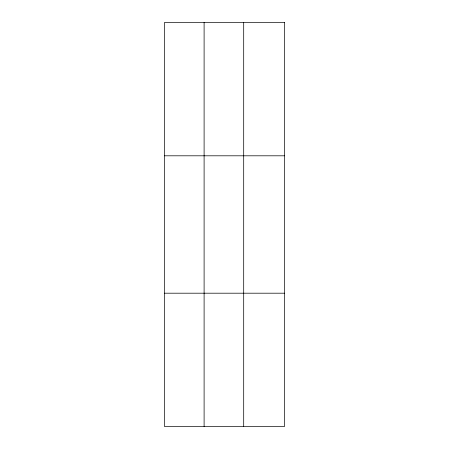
<?xml version="1.0" encoding="UTF-8"?>
<svg xmlns="http://www.w3.org/2000/svg" width="449" height="449" viewBox="0 0 449 449"><rect width="100%" height="100%" fill="white"/><g stroke="black" fill="none" stroke-linecap="round" stroke-linejoin="round"><path stroke-width="0.67" d="M204.104 22.45L204.104 426.55M243.695 22.45L243.695 426.55M164.514 155.803L284.486 155.803M164.514 293.197L284.486 293.197M284.486 22.45L284.486 426.55L164.514 426.55L164.514 22.45L284.486 22.45"/></g></svg>
